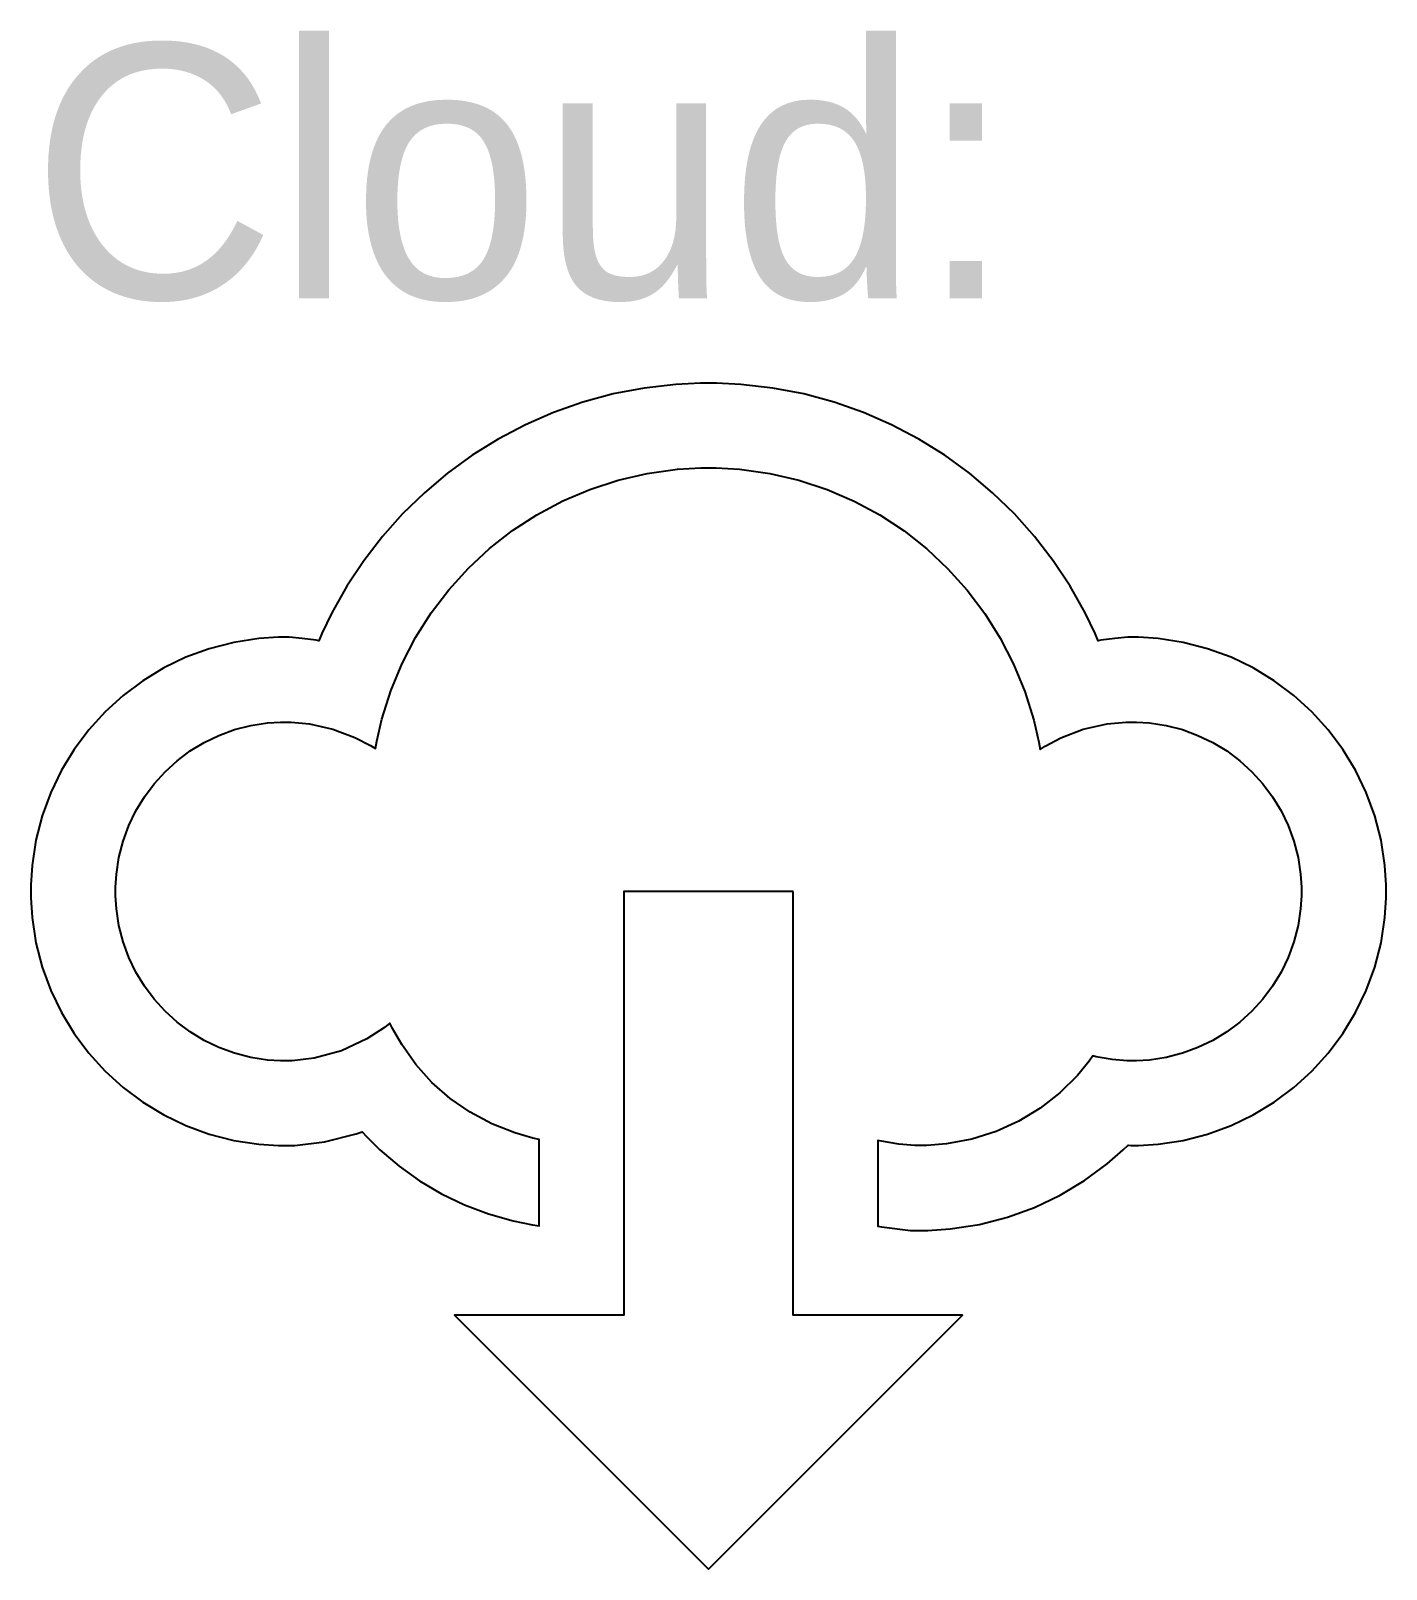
# Model space of a CAD drawing. Extents: x 0 to 10.7, y 0 to 12.1.
import ezdxf

# ---------------------------------------------------------------- set-up
doc = ezdxf.new("R2010")
doc.units = 0
doc.layers.get('0').update_dxf_attribs({"linetype": 'CONTINUOUS'})

msp = doc.modelspace()

# ---------------------------------------------------------------- linework, layer by layer
at = {"color": 0}
for points in [[(8.66667, 7.33333), (8.63303, 7.33333), (8.53222, 7.32454), (8.42188, 7.30968), (8.39974, 7.30664), (8.37603, 7.36231), (8.29671, 7.52567), (8.1786, 7.73563), (8.04611, 7.93587), (7.8999, 8.12571), (7.74072, 8.30436), (7.56922, 8.47119), (7.38613, 8.62549), (7.19222, 8.76654), (6.98807, 8.89367), (6.77447, 9.00608), (6.55208, 9.10314), (6.32167, 9.18414), (6.08382, 9.24838), (5.83942, 9.29514), (5.58897, 9.32368), (5.39725, 9.33333), (5.33333, 9.33333), (5.26937, 9.33333), (5.07758, 9.32368), (4.82715, 9.29514), (4.58268, 9.24838), (4.34489, 9.18414), (4.11447, 9.10314), (3.89214, 9.00608), (3.6786, 8.89367), (3.4745, 8.76654), (3.2806, 8.62549), (3.0975, 8.47119), (2.92606, 8.30436), (2.76682, 8.12571), (2.62056, 7.93587), (2.48796, 7.73563), (2.36974, 7.52567), (2.29036, 7.36225), (2.2666, 7.30664), (2.24463, 7.30968), (2.1346, 7.32454), (2.03364, 7.33333), (2, 7.33333), (1.94883, 7.33333), (1.79546, 7.32303), (1.59685, 7.29275), (1.40517, 7.24349), (1.22135, 7.17622), (1.04655, 7.09201), (0.881619, 6.99186), (0.727701, 6.87674), (0.585667, 6.74767), (0.456597, 6.60563), (0.341471, 6.45171), (0.241319, 6.28678), (0.157118, 6.11199), (0.089844, 5.92817), (0.040582, 5.73649), (0.010308, 5.53787), (0, 5.3845), (0, 5.33333), (0, 5.28222), (0.010308, 5.12885), (0.040582, 4.93024), (0.089844, 4.73856), (0.157118, 4.55474), (0.241319, 4.37993), (0.341471, 4.215), (0.456597, 4.06108), (0.585667, 3.91906), (0.727701, 3.78999), (0.881619, 3.67486), (1.04655, 3.57471), (1.22135, 3.4905), (1.40517, 3.42324), (1.59685, 3.37397), (1.79546, 3.34369), (1.94883, 3.33333), (2, 3.33333), (2.07796, 3.33333), (2.31196, 3.36344), (2.5599, 3.42546), (2.60807, 3.4414), (2.64128, 3.40468), (2.74729, 3.30012), (2.89817, 3.17156), (3.05985, 3.05632), (3.23139, 2.95508), (3.412, 2.86854), (3.60092, 2.79725), (3.79715, 2.74192), (3.94894, 2.71067), (4, 2.70313), (4, 3.38282), (3.95176, 3.39285), (3.80946, 3.43397), (3.62842, 3.50543), (3.45839, 3.59619), (3.30083, 3.70503), (3.15739, 3.83078), (3.02951, 3.97233), (2.91878, 4.12853), (2.84717, 4.25456), (2.82682, 4.29818), (2.78424, 4.26389), (2.64589, 4.17415), (2.44613, 4.08024), (2.22999, 4.02078), (2.05746, 4), (2, 4), (1.96593, 4), (1.86372, 4.00694), (1.73139, 4.02713), (1.60362, 4.06), (1.48112, 4.10493), (1.36458, 4.16108), (1.25467, 4.22792), (1.15202, 4.30474), (1.05729, 4.39079), (0.971246, 4.48551), (0.894476, 4.58822), (0.827636, 4.69814), (0.771485, 4.81467), (0.726617, 4.93712), (0.693739, 5.06483), (0.673503, 5.19715), (0.666667, 5.29932), (0.666667, 5.33333), (0.666667, 5.3674), (0.673503, 5.46962), (0.693739, 5.60194), (0.726617, 5.72971), (0.771485, 5.85221), (0.827636, 5.96875), (0.894476, 6.07867), (0.971246, 6.18132), (1.05729, 6.27604), (1.15202, 6.36208), (1.25467, 6.43886), (1.36458, 6.50569), (1.48112, 6.56185), (1.60362, 6.60672), (1.73139, 6.6396), (1.86372, 6.65983), (1.96593, 6.66667), (2, 6.66667), (2.04833, 6.66667), (2.19342, 6.65235), (2.37776, 6.611), (2.55132, 6.54514), (2.67389, 6.48188), (2.71257, 6.45736), (2.72265, 6.51568), (2.76346, 6.68875), (2.83376, 6.91211), (2.92253, 7.12663), (3.02886, 7.33132), (3.15181, 7.52513), (3.29042, 7.70719), (3.44379, 7.87646), (3.61094, 8.03201), (3.79096, 8.1729), (3.98296, 8.29813), (4.18593, 8.40668), (4.39899, 8.49772), (4.62121, 8.57021), (4.85161, 8.62315), (5.08931, 8.65565), (5.27229, 8.66667), (5.33333, 8.66667), (5.39432, 8.66667), (5.57736, 8.6556), (5.81489, 8.62294), (6.04492, 8.56976), (6.26654, 8.49696), (6.47889, 8.4056), (6.68099, 8.29656), (6.87207, 8.17085), (7.05111, 8.02946), (7.21724, 7.87332), (7.36951, 7.7035), (7.50711, 7.52089), (7.62907, 7.3265), (7.73454, 7.12131), (7.82254, 6.90625), (7.89225, 6.68235), (7.93261, 6.50896), (7.94271, 6.45053), (7.98178, 6.47597), (8.10618, 6.54144), (8.28271, 6.60938), (8.47021, 6.65196), (8.61751, 6.66667), (8.66667, 6.66667), (8.70068, 6.66667), (8.80285, 6.65983), (8.93517, 6.6396), (9.06287, 6.60672), (9.18533, 6.56185), (9.30186, 6.50569), (9.41178, 6.43886), (9.51449, 6.36208), (9.60921, 6.27604), (9.69526, 6.18132), (9.77208, 6.07867), (9.83892, 5.96875), (9.89507, 5.85221), (9.94, 5.72971), (9.97288, 5.60194), (9.99306, 5.46962), (10, 5.3674), (10, 5.33333), (10, 5.29932), (9.99306, 5.19715), (9.97288, 5.06483), (9.94, 4.93712), (9.89507, 4.81467), (9.83892, 4.69814), (9.77208, 4.58822), (9.69526, 4.48551), (9.60921, 4.39079), (9.51449, 4.30474), (9.41178, 4.22792), (9.30186, 4.16108), (9.18533, 4.10493), (9.06287, 4.06), (8.93517, 4.02713), (8.80285, 4.00694), (8.70068, 4), (8.66667, 4), (8.62744, 4), (8.50993, 4.01074), (8.38314, 4.03321), (8.35807, 4.03907), (8.32992, 3.99929), (8.23617, 3.8865), (8.09771, 3.74918), (7.94401, 3.62869), (7.77669, 3.52653), (7.59711, 3.44439), (7.40679, 3.38374), (7.20731, 3.34625), (7.05181, 3.33333), (7, 3.33333), (6.95763, 3.33333), (6.83062, 3.34489), (6.69368, 3.36882), (6.66667, 3.375), (6.66667, 2.69857), (6.69385, 2.69417), (6.92344, 2.66667), (7, 2.66667), (7.05897, 2.66667), (7.23594, 2.67854), (7.46506, 2.71326), (7.68625, 2.76975), (7.89844, 2.84679), (8.10042, 2.94331), (8.29124, 3.05811), (8.46972, 3.19), (8.59532, 3.2991), (8.63476, 3.33789), (8.63753, 3.33772), (8.65935, 3.33333), (8.66667, 3.33333), (8.71778, 3.33333), (8.87115, 3.34369), (9.06976, 3.37397), (9.26144, 3.42324), (9.44526, 3.4905), (9.62007, 3.57471), (9.785, 3.67486), (9.93892, 3.78999), (10.0809, 3.91906), (10.21, 4.06108), (10.3251, 4.215), (10.4253, 4.37993), (10.5095, 4.55474), (10.5768, 4.73856), (10.626, 4.93024), (10.6563, 5.12885), (10.6667, 5.28222), (10.6667, 5.33333), (10.6667, 5.3845), (10.6563, 5.53787), (10.626, 5.73649), (10.5768, 5.92817), (10.5095, 6.11199), (10.4253, 6.28678), (10.3251, 6.45171), (10.21, 6.60563), (10.0809, 6.74767), (9.93892, 6.87674), (9.785, 6.99186), (9.62007, 7.09201), (9.44526, 7.17622), (9.26144, 7.24349), (9.06976, 7.29275), (8.87115, 7.32303), (8.71778, 7.33333), (8.66667, 7.33333)], [(6, 5.33333), (4.66667, 5.33333), (4.66667, 2), (3.33333, 2), (5.33333, 0), (7.33333, 2), (6, 2), (6, 5.33333)]]:
    msp.add_lwpolyline(points, close=True, dxfattribs=at)

# ---------------------------------------------------------------- texts
msp.add_text('Cloud:', height=2).set_placement((0, 10))

doc.saveas('drawing.dxf')
